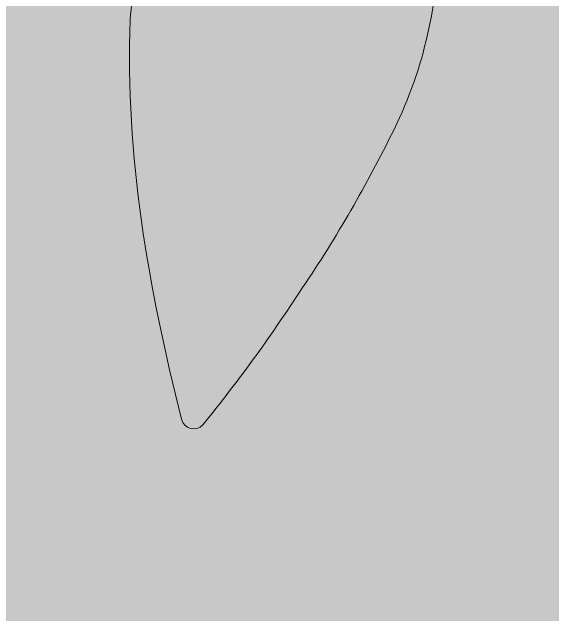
# Model space of a CAD drawing. Extents: x 404 to 2596, y -2984 to -16.
# Drawn here: x 2470.27 to 2509.74, y -324.73 to -280.72 of the extents above; entities that cross this region are included whole.
import ezdxf

# ---------------------------------------------------------------- set-up
doc = ezdxf.new("R2010")
doc.units = 0
doc.header["$MEASUREMENT"] = 0
doc.layers.add('Layer 1', color=7, linetype='Continuous')

# ---------------------------------------------------------------- blocks, each defined once
blk = doc.blocks.new('block 2')
at = {"layer": 'Layer 1', "lineweight": 0}
blk.add_open_spline([(2484.197, -310.846), (2483.731, -311.428), (2482.8, -311.137), (2482.625, -310.438), (2480.238, -300.831), (2478.491, -291.223), (2478.898, -281.266), (2479.015, -279.403), (2479.305, -277.423), (2479.888, -275.619), (2482.741, -266.943), (2486.467, -258.733), (2491.242, -250.989), (2492.756, -248.543), (2494.328, -246.155), (2496.075, -243.827), (2496.541, -243.186), (2497.007, -242.371), (2498.229, -242.313), (2499.627, -245.108), (2499.918, -248.252), (2500.384, -251.338), (2501.665, -259.373), (2501.607, -267.467), (2501.432, -275.502), (2501.315, -280.509), (2500.209, -285.225), (2497.938, -289.709), (2495.959, -293.669), (2493.746, -297.512), (2491.242, -301.18), (2490.02, -303.043), (2488.739, -304.907), (2487.4, -306.712), (2486.351, -308.109), (2485.303, -309.506), (2484.197, -310.846)], degree=3, knots=[0, 0, 0, 0, 1, 1, 1, 2, 2, 2, 3, 3, 3, 4, 4, 4, 5, 5, 5, 6, 6, 6, 7, 7, 7, 8, 8, 8, 9, 9, 9, 10, 10, 10, 11, 11, 11, 12, 12, 12, 12], dxfattribs=at)

msp = doc.modelspace()

# ---------------------------------------------------------------- hatches: boundary and pattern name
at = {"layer": 'Layer 1', "true_color": 0x76d1f6}
h = msp.add_hatch(color=141, dxfattribs=at)
h.dxf.hatch_style = 2
h.paths.add_polyline_path([(2578.583, -15.635), (2435.054, -15.635), (2420.089, -15.635), (2200.748, -15.635), (2164.88, -15.635), (2149.334, -15.635), (2082.606, -15.635), (2011.917, -15.635), (1983.562, -15.635), (1964.521, -15.635), (1018.504, -15.635), (999.463, -15.635), (971.107, -15.635), (900.419, -15.635), (833.691, -15.635), (818.145, -15.635), (782.276, -15.635), (562.936, -15.635), (547.971, -15.635), (404.442, -15.635), (404.442, -179.836), (404.442, -221.059), (404.442, -247.204), (404.442, -297.337), (404.442, -433.355), (404.442, -458.917), (404.442, -480.752), (404.442, -552.197), (404.442, -570.247), (404.442, -2983.813), (2596.454, -2983.813), (2596.454, -2967.509), (2596.454, -2803.31), (2596.454, -2762.085), (2596.454, -2735.941), (2596.454, -2685.807), (2596.454, -2549.789), (2596.454, -2524.227), (2596.454, -2502.392), (2596.454, -2430.948), (2596.454, -2412.897), (2596.454, -15.635)])

# ---------------------------------------------------------------- block references
at = {"layer": 'Layer 1'}
msp.add_blockref('block 2', (0, 0), dxfattribs=at)

doc.saveas('drawing.dxf')
